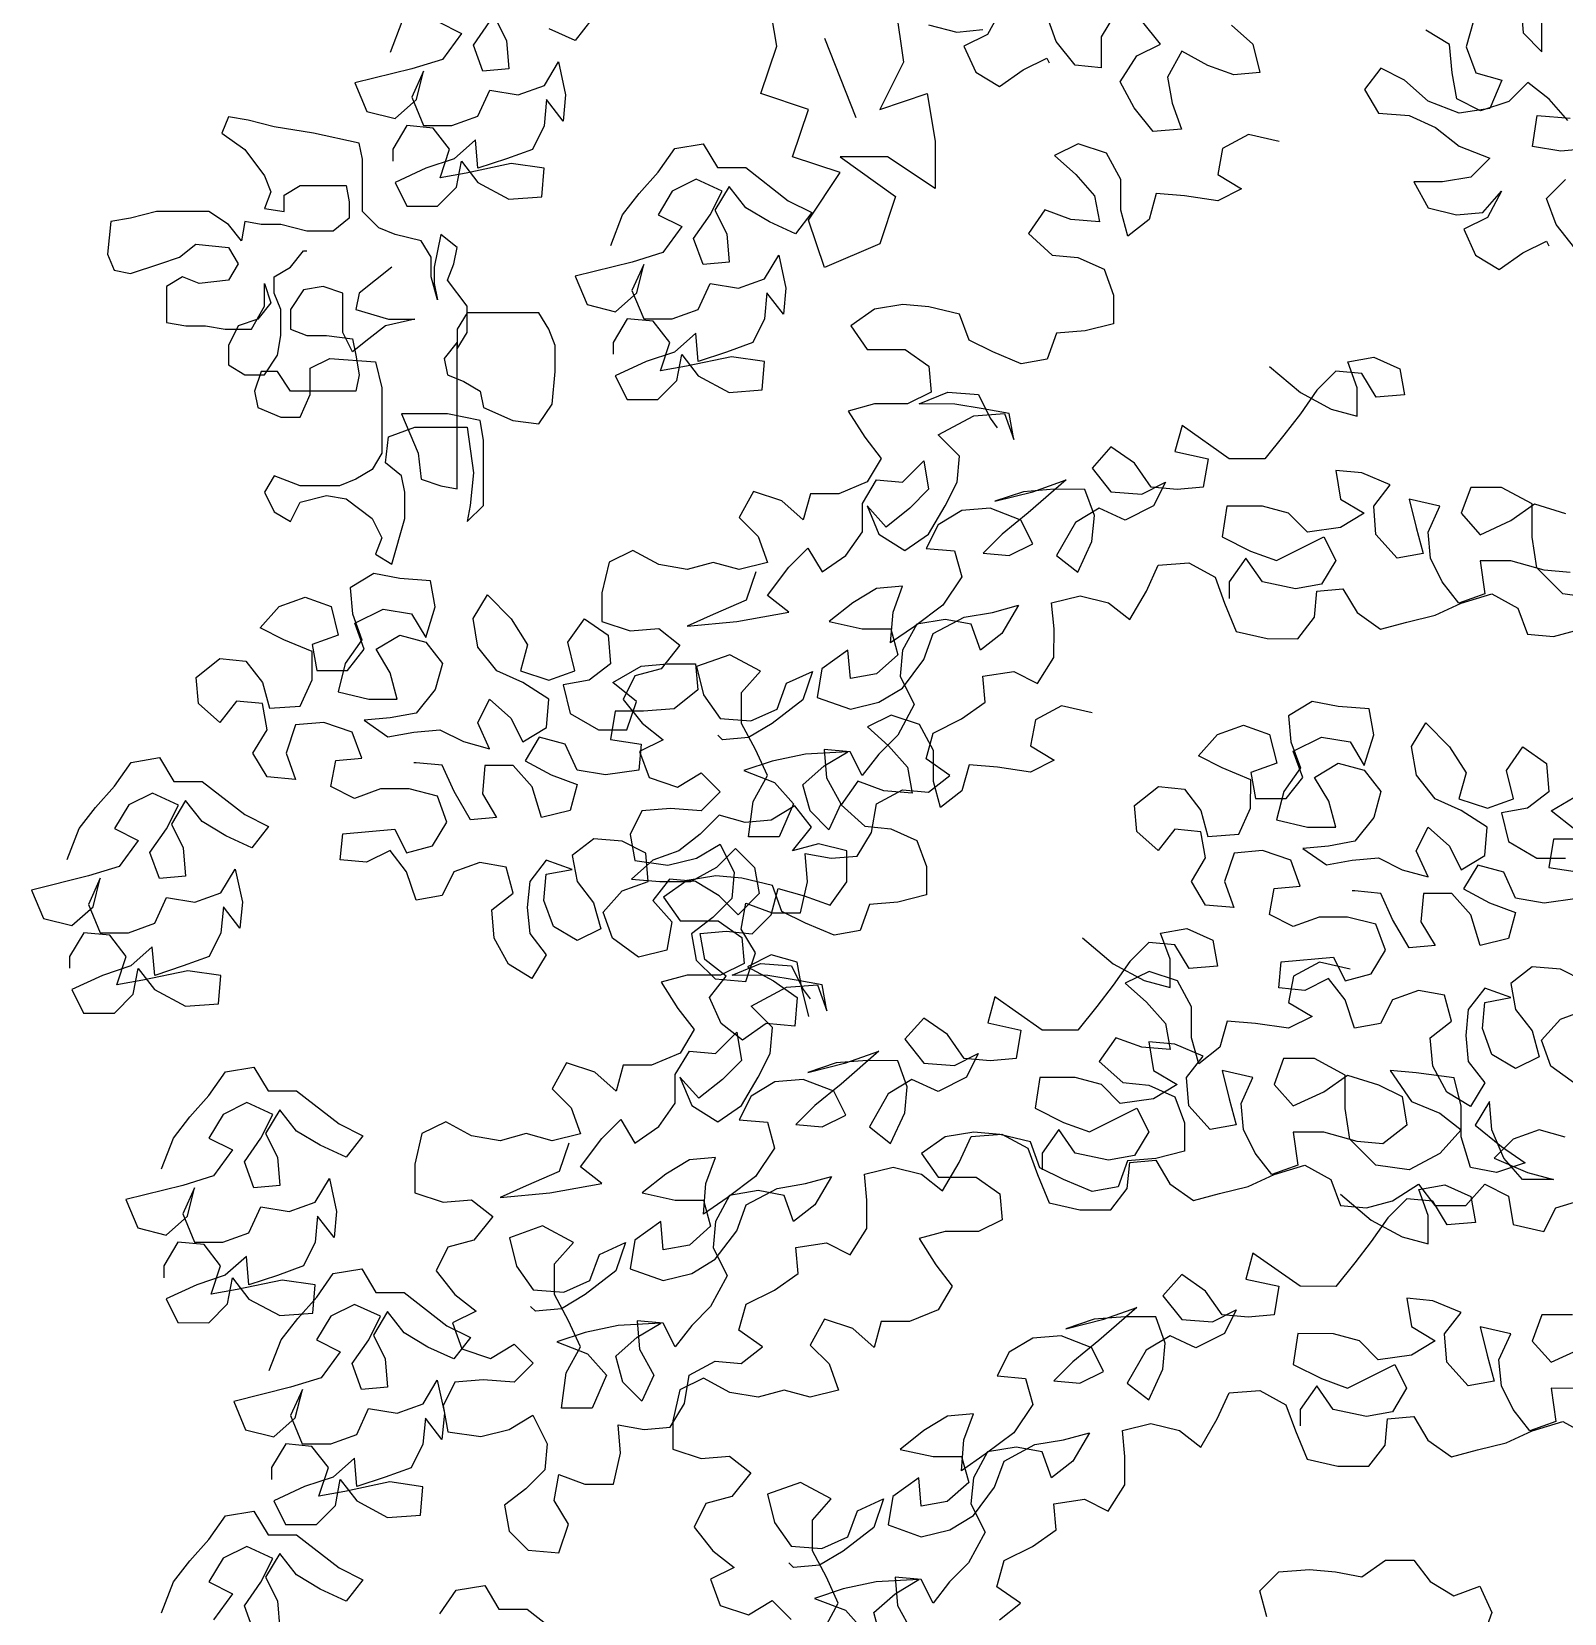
# Model space of a CAD drawing. Header units: millimetres. Extents: x 454 to 24074, y 929 to 15016.
# Drawn here: x 8947 to 9763, y 2483 to 3326 of the extents above; entities that cross this region are included whole.
import ezdxf

# ---------------------------------------------------------------- set-up
doc = ezdxf.new("R2010")
doc.units = ezdxf.units.MM
doc.layers.add('cadblocksdwg.com', color=255, linetype='Continuous')

# ---------------------------------------------------------------- blocks, each defined once
blk = doc.blocks.new('Trees side 018_cad-block.com')
at = {"color": 0}
for points in [[(-81, 4681), (-58.8, 4661.2), (-51.4, 4631.5), (-78.6, 4629.1), (-105.8, 4639), (-132.9, 4653.9), (-147.8, 4626.7), (-142.9, 4599.5), (-133, 4572.3), (-162.7, 4569.9), (-182.4, 4594.6), (-197.2, 4621.8), (-179.9, 4649), (-155.2, 4661.3), (-174.9, 4686)], [(-202.1, 4693.5), (-216.9, 4668.8), (-217, 4636.6), (-244.1, 4639.1), (-263.9, 4663.9), (-273.8, 4691.1)], [(-397.3, 4681.3), (-367.7, 4673.8), (-340.5, 4676.3)], [(-320.7, 4698.5), (-335.6, 4671.3), (-360.3, 4659), (-347.9, 4631.8), (-323.2, 4617), (-298.5, 4634.2), (-273.8, 4646.6), (-271.3, 4641.6)], [(-431.6, 4700.3), (-423.4, 4642.5), (-448.2, 4593), (-398.6, 4609.5), (-390.3, 4560), (-390.3, 4510.5), (-439.9, 4543.5), (-489.5, 4543.5), (-431.6, 4502.2), (-448.2, 4452.7), (-506, 4427.9), (-522.6, 4477.4), (-489.5, 4527), (-539.1, 4543.5), (-522.6, 4593), (-572.2, 4609.5), (-555.6, 4659), (-563.9, 4708.5)], [(-958.9, 4652.7), (-946.6, 4684.9)], [(-748.9, 4687.1), (-766.2, 4664.9), (-793.3, 4677.3)], [(-850.2, 4689.7), (-837.8, 4665), (-835.4, 4635.3), (-862.6, 4632.9), (-872.4, 4660.1), (-855.1, 4684.8)], [(-909.5, 4684.8), (-884.8, 4672.4), (-904.6, 4645.3), (-936.7, 4635.4), (-996, 4620.6), (-983.7, 4591), (-954.1, 4583.5), (-931.8, 4603.3), (-924.4, 4632.9), (-936.7, 4605.8), (-924.4, 4576.1), (-894.8, 4576.1), (-867.6, 4585.9), (-855.2, 4613.1), (-825.5, 4608.1), (-798.3, 4618), (-783.5, 4642.7), (-776.1, 4608.1), (-778.6, 4580.9), (-795.9, 4603.2), (-798.4, 4576), (-810.8, 4551.3), (-837.9, 4541.4), (-867.6, 4531.6), (-870.1, 4561.2), (-892.3, 4541.5), (-922, 4531.6), (-954.1, 4516.8), (-941.8, 4492.1), (-909.7, 4492.1), (-889.9, 4511.8), (-884.9, 4539), (-867.6, 4516.7), (-835.5, 4499.4), (-800.9, 4501.8), (-798.4, 4531.5), (-833, 4536.5), (-880, 4526.6), (-907.2, 4521.7), (-897.3, 4551.4), (-914.5, 4573.6), (-941.7, 4576.1), (-956.6, 4551.4), (-956.6, 4539.1)], [(277.6, 4448.1), (257.9, 4472.9), (248, 4500), (267.8, 4519.8)], [(290.1, 4551.9), (262.9, 4549.5), (233.2, 4554.4), (238.2, 4586.5), (272.8, 4584)], [(270.3, 4581.6), (250.6, 4603.8), (228.3, 4621.2), (208.5, 4601.4), (178.9, 4591.5), (154.2, 4603.9), (149.3, 4631.1), (146.8, 4660.8), (122.1, 4675.6)], [(221, 4702.7), (223.4, 4673.1), (243.2, 4653.3), (243.2, 4685.4)], [(171.6, 4685.5), (164.1, 4658.3), (174, 4631.1), (201.2, 4623.7), (188.8, 4594), (156.6, 4589.1), (124.5, 4601.5), (99.8, 4623.7), (75.1, 4636.1), (57.8, 4613.9), (72.6, 4589.2), (104.7, 4586.7), (131.9, 4574.3), (156.6, 4554.5), (188.7, 4542.1), (168.9, 4522.4), (139.3, 4517.4), (109.6, 4517.5), (124.4, 4490.3), (154.1, 4482.8), (181.3, 4485.3), (201, 4507.5), (186.2, 4480.3), (161.5, 4468), (173.8, 4440.8), (198.5, 4426), (223.2, 4443.2), (248, 4455.6), (250.4, 4450.6)], [(-506, 4667.3), (-473, 4584.7)], [(-957.5, 4428.4), (-991.6, 4401.1), (-995.1, 4384.1), (-960.9, 4373.9), (-933.6, 4373.9), (-964.3, 4367.1), (-981.4, 4353.4), (-998.5, 4339.8), (-1008.7, 4360.2), (-1008.7, 4401.1), (-1029.2, 4408), (-1049.6, 4404.5), (-1063.3, 4384.1), (-1063.3, 4363.7), (-1046.2, 4356.8), (-1025.8, 4356.8), (-998.5, 4353.4), (-995.1, 4336.4), (-991.6, 4315.9), (-995.1, 4298.9), (-1063.3, 4298.9), (-1076.9, 4319.4), (-1094, 4319.4), (-1100.8, 4298.9), (-1097.4, 4281.9), (-1073.5, 4271.6), (-1053.1, 4271.6), (-1042.8, 4295.5), (-1042.8, 4322.8), (-1022.3, 4333), (-974.6, 4329.6), (-967.8, 4302.3), (-967.8, 4234.2), (-978, 4217.1), (-995.1, 4206.9), (-1012.1, 4200.1), (-1053.1, 4200.1), (-1080.4, 4210.3), (-1090.6, 4193.3), (-1080.4, 4172.8), (-1063.3, 4162.6), (-1053.1, 4183.1), (-1025.8, 4189.9), (-1005.3, 4186.5), (-978, 4166), (-967.8, 4145.6), (-974.6, 4128.5), (-957.5, 4118.3), (-943.9, 4166), (-943.9, 4193.3), (-947.3, 4210.3), (-964.3, 4223.9), (-960.9, 4251.2), (-933.6, 4261.4), (-879, 4261.4), (-872.2, 4213.7), (-875.6, 4179.6), (-879, 4162.6), (-862, 4179.6), (-862, 4247.8), (-865.4, 4268.2), (-899.5, 4275.1), (-947.3, 4275.1), (-930.2, 4234.2), (-926.8, 4206.9), (-906.3, 4200.1), (-889.3, 4196.7), (-889.3, 4350), (-902.9, 4333), (-899.5, 4315.9), (-882.5, 4309.1), (-865.4, 4298.9), (-862, 4281.9), (-831.3, 4268.2), (-804, 4264.8), (-790.3, 4285.3), (-786.9, 4319.4), (-786.9, 4346.6), (-793.7, 4363.7), (-804, 4380.7), (-879, 4380.7), (-889.3, 4363.7), (-889.3, 4343.2), (-879, 4360.2), (-879, 4387.5), (-899.5, 4414.8), (-892.7, 4431.8), (-889.3, 4448.8), (-906.3, 4462.5), (-913.2, 4428.4), (-913.2, 4411.4), (-909.8, 4394.3), (-916.6, 4418.2), (-916.6, 4438.6), (-926.8, 4455.7), (-954.1, 4462.5), (-971.2, 4469.3), (-988.2, 4486.3), (-988.2, 4540.9), (-991.6, 4557.9), (-1039.4, 4568.1), (-1080.4, 4574.9), (-1107.6, 4581.7), (-1128.1, 4585.2), (-1134.9, 4568.1), (-1111.1, 4551.1), (-1090.6, 4523.8), (-1083.8, 4506.8), (-1090.6, 4489.7), (-1070.1, 4486.3), (-1070.1, 4503.4), (-1053.1, 4513.6), (-1005.3, 4513.6), (-1001.9, 4496.6), (-1001.9, 4479.5), (-1018.9, 4465.9), (-1046.2, 4465.9), (-1073.5, 4472.7), (-1094, 4472.7), (-1111.1, 4476.1), (-1114.5, 4455.7), (-1128.1, 4472.7), (-1148.6, 4486.3), (-1203.2, 4486.3), (-1230.5, 4479.5), (-1251, 4476.1), (-1254.4, 4442), (-1247.5, 4425), (-1230.5, 4421.6), (-1199.8, 4431.8), (-1179.3, 4438.6), (-1162.2, 4452.3), (-1128.1, 4448.8), (-1117.9, 4431.8), (-1128.1, 4414.8), (-1158.8, 4411.4), (-1175.9, 4418.2), (-1192.9, 4408), (-1192.9, 4370.5), (-1172.5, 4367.1), (-1152, 4367.1), (-1131.5, 4363.7), (-1104.2, 4363.7), (-1090.6, 4387.5), (-1090.6, 4411.4), (-1083.8, 4390.9), (-1097.4, 4373.9), (-1117.9, 4367.1), (-1128.1, 4346.6), (-1128.1, 4326.2), (-1111.1, 4315.9), (-1090.6, 4315.9), (-1076.9, 4336.4), (-1073.5, 4356.8), (-1073.5, 4384.1), (-1080.4, 4401.1), (-1080.4, 4418.2), (-1063.3, 4428.4), (-1049.6, 4445.4), (-1046.2, 4445.4)], [(-31, 4559.4), (-63.1, 4566.9), (-90.3, 4552.1), (-95.3, 4524.9), (-70.6, 4510), (-95.3, 4497.7), (-129.9, 4502.7), (-159.6, 4505.2), (-167, 4478), (-189.3, 4460.7), (-196.6, 4487.9), (-196.6, 4520), (-211.4, 4547.2), (-241.1, 4557.1), (-265.8, 4544.8), (-243.6, 4525), (-223.8, 4502.8), (-218.9, 4475.6), (-248.5, 4478.1), (-275.7, 4488), (-293, 4463.3), (-268.3, 4441), (-241.2, 4438.5), (-214, 4426.1), (-204.1, 4399), (-204.2, 4369.3), (-233.8, 4361.9), (-263.5, 4359.5), (-273.4, 4332.3), (-300.6, 4327.4), (-330.2, 4339.8), (-354.9, 4352.1), (-364.8, 4379.3), (-396.9, 4386.8), (-424.1, 4389.3), (-453.7, 4384.4), (-478.5, 4367.1), (-461.2, 4342.4), (-421.7, 4342.3), (-397, 4325), (-394.5, 4297.8), (-419.2, 4285.5), (-453.8, 4285.5), (-481, 4278.1), (-463.7, 4250.9), (-446.5, 4228.7), (-461.3, 4204), (-491, 4191.6), (-520.6, 4191.7), (-528.1, 4164.5), (-550.3, 4184.3), (-579.9, 4194.2), (-594.8, 4167), (-575, 4147.2), (-565.2, 4120), (-594.9, 4112.6), (-622, 4120.1), (-649.2, 4112.7), (-678.9, 4117.7), (-706, 4132.5), (-730.8, 4120.2), (-738.2, 4088.1), (-738.2, 4058.4), (-708.6, 4048.5), (-678.9, 4050.9), (-656.7, 4033.6), (-676.5, 4008.9), (-703.7, 4001.5), (-716.1, 3976.8), (-696.3, 3952.1), (-674.1, 3934.8), (-698.8, 3922.5), (-689, 3895.3), (-659.3, 3885.4), (-634.6, 3900.2), (-614.8, 3880.4), (-634.6, 3860.6), (-666.7, 3863.1), (-696.4, 3860.7), (-708.8, 3836), (-703.9, 3808.8), (-669.3, 3803.8), (-639.6, 3811.2), (-614.9, 3826), (-600.1, 3796.3), (-602.6, 3769.2), (-622.4, 3749.4), (-644.6, 3732.1), (-639.7, 3704.9), (-620, 3685.1), (-587.8, 3682.6), (-577.9, 3712.3), (-592.7, 3737), (-587.8, 3764.2), (-560.6, 3754.3), (-530.9, 3754.3), (-523.5, 3786.4), (-525.9, 3816), (-498.7, 3811.1), (-471.6, 3813.5), (-456.7, 3838.2), (-451.7, 3867.9), (-424.5, 3882.7), (-397.4, 3880.2), (-375.1, 3897.5), (-399.8, 3914.8), (-392.4, 3941.9), (-362.7, 3956.7), (-338, 3974), (-340.4, 4001.2), (-308.3, 4006.1), (-283.6, 3993.7), (-266.3, 4020.9), (-266.2, 4050.6), (-268.7, 4077.8), (-239, 4085.1), (-209.4, 4077.7), (-187.1, 4060.4), (-169.8, 4090), (-157.4, 4117.2), (-125.3, 4119.6), (-98.1, 4104.8), (-88.3, 4077.6), (-76, 4047.9), (-43.8, 4040.5), (-11.7, 4040.4), (5.6, 4062.7), (8.1, 4089.9), (35.3, 4092.3), (50.1, 4067.6), (74.8, 4050.3), (102, 4057.6), (131.6, 4065), (158.8, 4077.4), (191, 4087.2), (218.1, 4072.4), (228, 4045.2), (255.2, 4042.7), (282.4, 4050.1)], [(299.7, 4082.2), (265.1, 4087.1), (238, 4114.4), (233, 4146.5), (233.1, 4181.1), (201, 4198.4), (168.8, 4198.4), (158.9, 4171.3), (178.7, 4149), (210.8, 4163.8), (235.5, 4181.1), (267.7, 4171.2)], [(272.5, 4109.4), (245.4, 4111.9), (210.8, 4121.8), (178.7, 4121.8), (183.6, 4087.2), (156.4, 4077.4), (139.1, 4099.6), (126.8, 4124.3), (124.3, 4151.5), (136.7, 4178.7), (104.6, 4186.1), (112, 4156.5), (119.3, 4129.3), (92.2, 4124.4), (69.9, 4149.1), (67.5, 4178.8), (84.8, 4201), (55.2, 4213.4), (28, 4215.9), (32.9, 4186.2), (57.6, 4171.4), (32.9, 4156.6), (-1.7, 4151.6), (-21.5, 4171.4), (-48.6, 4178.9), (-85.7, 4178.9), (-90.7, 4146.8), (-61, 4131.9), (-33.9, 4122), (15.6, 4146.7), (27.9, 4122), (13.1, 4097.3), (-14.1, 4092.3), (-48.7, 4099.8), (-66, 4124.5), (-83.3, 4099.8), (-83.3, 4082.5)], [(-729, 4451), (-716.6, 4483.1), (-699.3, 4505.3), (-679.5, 4527.5), (-662.2, 4552.2), (-632.5, 4557.1), (-617.7, 4532.4), (-588, 4532.4), (-543.6, 4497.7), (-518.9, 4485.4), (-536.2, 4463.1), (-563.4, 4475.5), (-588.1, 4490.4), (-605.4, 4512.6), (-620.2, 4487.9), (-607.9, 4463.2), (-605.4, 4433.5), (-632.6, 4431.1), (-642.5, 4458.3), (-625.1, 4483), (-612.8, 4507.7), (-639.9, 4520.1), (-664.7, 4507.7), (-679.5, 4483), (-654.8, 4470.7), (-674.6, 4443.5), (-706.7, 4433.6), (-766.1, 4418.9), (-753.7, 4389.2), (-724.1, 4381.8), (-701.8, 4401.5), (-694.4, 4431.2), (-706.8, 4404), (-694.4, 4374.3), (-664.8, 4374.3), (-637.6, 4384.2), (-625.2, 4411.3), (-595.6, 4406.4), (-568.4, 4416.2), (-553.5, 4440.9), (-546.1, 4406.3), (-548.6, 4379.1), (-565.9, 4401.4), (-568.4, 4374.2), (-580.8, 4349.5), (-608, 4339.6), (-637.6, 4329.8), (-640.1, 4359.4), (-662.3, 4339.7), (-692, 4329.8), (-724.2, 4315), (-711.8, 4290.3), (-679.7, 4290.3), (-659.9, 4310), (-654.9, 4337.2), (-637.7, 4315), (-605.5, 4297.6), (-570.9, 4300.1), (-568.5, 4329.7), (-603, 4334.7), (-650, 4324.9), (-677.2, 4319.9), (-667.3, 4349.6), (-684.6, 4371.8), (-711.7, 4374.3), (-726.6, 4349.6), (-726.6, 4337.3)], [(-41.1, 4324.7), (-9, 4297.5), (23.1, 4280.1), (50.3, 4272.7), (50.3, 4302.3), (40.5, 4329.5), (67.6, 4334.5), (94.8, 4322.1), (99.7, 4294.9), (70.1, 4292.4), (55.3, 4317.2), (28.1, 4319.7), (8.3, 4299.9), (-9, 4275.2), (-26.3, 4253), (-46.1, 4228.3), (-83.2, 4228.3), (-132.6, 4263), (-140, 4235.8), (-105.4, 4228.3), (-110.4, 4198.7), (-137.6, 4196.3), (-164.8, 4198.7), (-182.1, 4223.5), (-206.8, 4240.8), (-226.5, 4218.6), (-206.8, 4193.8), (-174.7, 4191.3), (-149.9, 4203.7), (-162.3, 4179), (-192, 4164.2), (-219.2, 4176.6), (-243.9, 4161.8), (-263.7, 4127.2), (-241.5, 4109.9), (-226.6, 4142), (-224.1, 4169.1), (-234, 4196.3), (-266.1, 4196.4), (-298.2, 4193.9), (-327.9, 4184.1), (-288.3, 4193.9), (-253.7, 4206.2), (-293.3, 4171.7), (-320.5, 4149.5), (-340.3, 4129.7), (-313.1, 4127.2), (-288.4, 4139.6), (-300.7, 4164.3), (-332.8, 4176.7), (-362.5, 4174.2), (-387.2, 4159.4), (-399.6, 4134.7), (-370, 4132.2), (-362.6, 4105), (-382.4, 4075.4), (-412, 4053.2), (-436.8, 4035.9), (-434.3, 4068), (-424.4, 4095.2), (-451.5, 4092.7), (-476.3, 4077.9), (-501, 4058.2), (-466.4, 4050.8), (-436.7, 4050.7), (-429.4, 4023.5), (-451.6, 4003.8), (-478.8, 3998.9), (-481.3, 4028.5), (-508.5, 4008.8), (-513.4, 3979.1), (-478.8, 3966.7), (-449.2, 3974.1), (-424.4, 3988.9), (-402.2, 4018.6), (-392.3, 4045.7), (-360.1, 4063), (-330.5, 4067.9), (-303.3, 4075.3), (-320.6, 4045.7), (-342.9, 4028.4), (-352.7, 4055.6), (-379.9, 4060.6), (-409.6, 4055.6), (-424.4, 4028.5), (-426.9, 4001.3), (-412.1, 3971.6), (-429.4, 3939.5), (-449.2, 3919.8), (-466.5, 3897.5), (-478.9, 3922.3), (-506.1, 3924.8), (-503.6, 3895.1), (-488.8, 3867.9), (-501.2, 3840.7), (-520.9, 3860.5), (-528.3, 3887.7), (-506.1, 3907.5), (-481.3, 3922.3), (-525.8, 3919.8), (-560.4, 3912.4), (-590.1, 3902.6), (-558, 3890.2), (-538.2, 3867.9), (-553.1, 3833.4), (-585.2, 3833.4), (-580.2, 3870.5), (-565.4, 3897.6), (-577.7, 3924.8), (-592.5, 3952), (-592.5, 3984.1), (-572.7, 4006.4), (-604.8, 4023.7), (-639.4, 4011.4), (-632, 3981.7), (-614.8, 3957), (-582.6, 3954.5), (-555.4, 3966.8), (-545.5, 3994), (-518.3, 4006.3), (-528.3, 3976.7), (-560.4, 3952), (-585.1, 3937.2), (-612.3, 3934.7), (-617.3, 3939.7)], [(-577.6, 4110.2), (-587.5, 4080.5), (-622.1, 4065.7), (-649.3, 4053.4), (-597.4, 4058.3), (-543, 4068.1), (-565.2, 4085.4), (-543, 4115.1), (-523.2, 4134.8), (-508.4, 4110.1), (-483.6, 4127.4), (-466.3, 4152.1), (-466.3, 4181.7), (-451.4, 4206.4), (-424.3, 4203.9), (-402, 4226.1), (-397.1, 4196.5), (-416.9, 4176.7), (-441.6, 4157), (-461.3, 4179.2), (-449, 4149.6), (-421.8, 4132.3), (-397.1, 4149.5), (-379.8, 4179.2), (-367.4, 4203.9), (-364.9, 4231.1), (-387.1, 4253.3), (-350.1, 4273.1), (-317.9, 4275.5), (-308.1, 4248.3), (-313, 4275.5), (-340.2, 4280.5), (-369.8, 4285.4), (-406.9, 4285.5), (-377.2, 4297.8), (-345.1, 4295.3), (-332.8, 4270.6), (-325.4, 4260.7)], [(-522.1, 3645.9), (-529.5, 3675.5), (-534.4, 3702.7), (-561.6, 3710.2), (-586.3, 3697.8), (-559.1, 3683), (-534.4, 3665.7), (-536.9, 3636), (-566.6, 3638.5), (-591.3, 3621.2), (-613.6, 3638.5), (-625.9, 3665.7), (-608.6, 3688), (-630.8, 3705.3), (-635.7, 3732.5), (-608.5, 3734.9), (-581.3, 3732.4), (-561.6, 3752.2), (-554.1, 3779.4), (-526.9, 3771.9), (-499.8, 3762), (-482.4, 3786.7), (-482.4, 3818.8), (-512.1, 3826.3), (-539.2, 3818.9), (-519.5, 3843.6), (-536.7, 3865.8), (-561.5, 3851), (-588.6, 3848.6), (-615.8, 3856), (-635.6, 3836.3), (-657.9, 3819), (-685.1, 3809.1), (-707.3, 3789.4), (-677.7, 3786.9), (-645.5, 3786.8), (-618.3, 3801.7), (-598.6, 3821.4), (-578.8, 3801.6), (-573.9, 3774.4), (-596.1, 3752.2), (-615.9, 3772), (-640.6, 3786.8), (-667.8, 3789.3), (-685.1, 3767.1), (-665.3, 3744.9), (-670.3, 3715.2), (-700, 3707.8), (-727.1, 3727.6), (-737, 3754.8), (-717.2, 3777), (-690, 3786.9), (-692.5, 3816.5), (-717.2, 3828.9), (-746.8, 3831.4), (-769.1, 3814.1), (-764.2, 3787), (-746.9, 3764.7), (-739.5, 3737.5), (-764.2, 3725.2), (-788.9, 3740), (-798.8, 3767.2), (-796.3, 3794.4), (-769.1, 3799.3), (-796.3, 3809.2), (-813.6, 3787), (-816.1, 3759.8), (-813.6, 3732.6), (-796.4, 3710.4), (-811.2, 3685.7), (-835.9, 3700.5), (-850.7, 3727.7), (-853.2, 3757.4), (-830.9, 3774.7), (-838.3, 3801.9), (-865.5, 3806.8), (-892.7, 3797), (-905, 3772.3), (-932.2, 3767.3), (-942.1, 3797), (-959.4, 3819.3), (-984.1, 3806.9), (-1011.3, 3809.4), (-1008.8, 3836.6), (-954.4, 3841.5), (-942.1, 3816.8), (-914.9, 3824.2), (-900, 3848.9), (-909.9, 3876.1), (-939.5, 3883.5), (-969.2, 3883.5), (-996.4, 3873.7), (-1021.1, 3886), (-1016.1, 3913.2), (-988.9, 3915.7), (-998.8, 3942.9), (-1028.4, 3952.8), (-1058.1, 3950.3), (-1068, 3920.7), (-1058.1, 3893.5), (-1087.8, 3896), (-1102.6, 3920.7), (-1087.7, 3945.4), (-1092.7, 3972.6), (-1119.8, 3975.1), (-1137.2, 3952.9), (-1159.4, 3972.7), (-1161.8, 3999.8), (-1137.1, 4019.6), (-1109.9, 4017.1), (-1092.6, 3994.8), (-1085.3, 3967.7), (-1053.1, 3970.1), (-1040.7, 3997.3), (-1040.7, 4026.9), (-1070.4, 4039.3), (-1095.1, 4051.7), (-1075.3, 4073.9), (-1048.1, 4083.8), (-1020.9, 4073.9), (-1013.5, 4044.2), (-1040.7, 4034.3), (-1035.8, 4007.1), (-1003.7, 4007.1), (-986.3, 4029.3), (-996.2, 4056.5), (-966.5, 4071.3), (-936.9, 4066.4), (-922.1, 4041.6), (-912.2, 4073.8), (-917.1, 4100.9), (-949.2, 4103.4), (-976.4, 4108.4), (-1001.1, 4093.6), (-998.7, 4066.4), (-988.8, 4039.2), (-1006.1, 4014.5), (-1013.6, 3984.9), (-981.5, 3977.4), (-951.8, 3977.4), (-959.2, 4004.6), (-974, 4029.3), (-949.3, 4044.1), (-922.1, 4036.7), (-904.8, 4014.4), (-912.3, 3987.3), (-932, 3962.6), (-959.2, 3957.6), (-986.4, 3955.2), (-961.7, 3937.9), (-934.5, 3942.8), (-907.3, 3945.2), (-882.6, 3932.9), (-855.5, 3925.4), (-867.8, 3952.6), (-855.4, 3977.3), (-833.2, 3957.5), (-820.9, 3932.8), (-796.1, 3947.6), (-793.6, 3977.3), (-820.8, 3994.6), (-848, 4007), (-867.7, 4031.7), (-872.6, 4061.4), (-857.8, 4086.1), (-833.1, 4061.3), (-815.8, 4034.1), (-823.3, 4007), (-793.6, 3997), (-766.4, 4006.9), (-773.8, 4036.6), (-756.5, 4061.3), (-731.8, 4043.9), (-729.4, 4014.3), (-751.6, 3997), (-778.8, 3992.1), (-771.4, 3962.4), (-741.8, 3945.1), (-712.1, 3945.1), (-702.2, 3974.7), (-726.9, 3994.5), (-697.2, 4011.8), (-670, 4014.2), (-640.4, 4014.2), (-637.9, 3987), (-662.7, 3967.3), (-694.8, 3964.8), (-724.5, 3964.8), (-729.4, 3935.2), (-697.3, 3930.2), (-699.8, 3903), (-734.4, 3898.1), (-764.1, 3903.1), (-776.4, 3930.3), (-803.6, 3937.7), (-818.4, 3913), (-791.2, 3898.2), (-764.1, 3888.3), (-771.5, 3861.1), (-801.2, 3853.7), (-811, 3885.8), (-830.8, 3908.1), (-860.4, 3908.1), (-862.9, 3878.5), (-848.1, 3853.8), (-875.3, 3851.3), (-892.6, 3881), (-904.9, 3908.2), (-932.1, 3910.7), (-934.6, 3910.7)], [(-226.3, 3962.9), (-258.4, 3970.4), (-285.6, 3955.6), (-290.6, 3928.4), (-265.9, 3913.5), (-290.6, 3901.2), (-325.2, 3906.2), (-354.9, 3908.7), (-362.3, 3881.5), (-384.6, 3864.2), (-391.9, 3891.4), (-391.9, 3923.5), (-406.7, 3950.7), (-436.4, 3960.6), (-461.1, 3948.3), (-438.9, 3928.5), (-419.1, 3906.3), (-414.2, 3879.1), (-443.9, 3881.6), (-471, 3891.5), (-488.3, 3866.8), (-463.7, 3844.5), (-436.5, 3842), (-409.3, 3829.6), (-399.4, 3802.4), (-399.5, 3772.8), (-429.1, 3765.4), (-458.8, 3763), (-468.7, 3735.8), (-495.9, 3730.9), (-525.5, 3743.3), (-550.2, 3755.6), (-560.1, 3782.8), (-592.2, 3790.3), (-619.4, 3792.8), (-649.1, 3787.9), (-673.8, 3770.6), (-656.5, 3745.8), (-617, 3745.8), (-592.3, 3728.5), (-589.8, 3701.3), (-614.5, 3689), (-649.1, 3689), (-676.3, 3681.6), (-659.1, 3654.4), (-641.8, 3632.2), (-656.6, 3607.5), (-686.3, 3595.1), (-716, 3595.2), (-723.4, 3568), (-745.6, 3587.8), (-775.3, 3597.7), (-790.1, 3570.5), (-770.4, 3550.7), (-760.5, 3523.5), (-790.2, 3516.1), (-817.3, 3523.6), (-844.5, 3516.2), (-874.2, 3521.2), (-901.3, 3536), (-926.1, 3523.7), (-933.5, 3491.6), (-933.5, 3461.9), (-903.9, 3452), (-874.2, 3454.4), (-852, 3437.1), (-871.8, 3412.4), (-899, 3405), (-911.4, 3380.3), (-891.6, 3355.6), (-869.4, 3338.3), (-894.1, 3326), (-884.3, 3298.8), (-854.6, 3288.8), (-829.9, 3303.7), (-810.1, 3283.9), (-829.9, 3264.1), (-862.1, 3266.6), (-891.7, 3264.2), (-904.1, 3239.5), (-899.2, 3212.3), (-864.6, 3207.3), (-834.9, 3214.7), (-810.2, 3229.5), (-795.4, 3199.8), (-797.9, 3172.7), (-817.7, 3152.9), (-839.9, 3135.6), (-835, 3108.4), (-815.3, 3088.6), (-783.1, 3086.1), (-773.2, 3115.8), (-788, 3140.5), (-783.1, 3167.7), (-755.9, 3157.8), (-726.2, 3157.8), (-718.8, 3189.9), (-721.2, 3219.5), (-694.1, 3214.6), (-666.9, 3217), (-652, 3241.7), (-647.1, 3271.4), (-619.9, 3286.2), (-592.7, 3283.7), (-570.4, 3300.9), (-595.1, 3318.3), (-587.7, 3345.4), (-558, 3360.2), (-533.3, 3377.5), (-535.7, 3404.7), (-503.6, 3409.6), (-478.9, 3397.2), (-461.6, 3424.4), (-461.5, 3454.1), (-464, 3481.2), (-434.3, 3488.6), (-404.7, 3481.2), (-382.5, 3463.9), (-365.1, 3493.5), (-352.7, 3520.7), (-320.6, 3523.1), (-293.4, 3508.3), (-283.6, 3481.1), (-271.3, 3451.4), (-239.1, 3444), (-207, 3443.9), (-189.7, 3466.2), (-187.2, 3493.4), (-160, 3495.8), (-145.2, 3471.1), (-120.5, 3453.8), (-93.3, 3461.1), (-63.7, 3468.5), (-36.5, 3480.9), (-4.3, 3490.7), (22.8, 3475.9), (32.7, 3448.7), (59.9, 3446.2), (87.1, 3453.6), (114.3, 3470.8), (131.5, 3448.6), (163.7, 3448.5), (183.5, 3470.8), (208.2, 3458.4), (213.1, 3428.7), (245.2, 3421.3), (257.6, 3446), (289.7, 3455.8)], [(267.5, 3520.1), (240.4, 3527.6), (213.2, 3517.7), (193.4, 3497.9), (228, 3483.1), (255.1, 3475.6), (223, 3475.7), (203.3, 3497.9), (190.9, 3527.6), (188.5, 3557.3), (173.6, 3532.6), (200.8, 3510.3), (225.5, 3493), (195.8, 3483.1), (168.7, 3488.1), (158.8, 3520.2), (158.8, 3552.3), (151.4, 3582), (111.9, 3587), (84.7, 3589.5), (106.9, 3557.3), (136.6, 3545), (158.8, 3527.6), (136.5, 3502.9), (104.4, 3485.7), (69.8, 3490.6), (42.6, 3517.9), (37.7, 3550), (37.8, 3584.6), (5.7, 3601.9), (-26.5, 3601.9), (-36.4, 3574.8), (-16.6, 3552.5), (15.5, 3567.3), (40.2, 3584.6), (72.4, 3574.7), (97.1, 3562.3), (102, 3532.6), (77.2, 3512.9), (50.1, 3515.4), (15.5, 3525.3), (-16.7, 3525.3), (-11.7, 3490.7), (-38.9, 3480.9), (-56.2, 3503.1), (-68.5, 3527.8), (-71, 3555), (-58.6, 3582.2), (-90.7, 3589.6), (-83.3, 3560), (-76, 3532.8), (-103.1, 3527.9), (-125.4, 3552.6), (-127.8, 3582.3), (-110.5, 3604.5), (-140.1, 3616.9), (-167.3, 3619.4), (-162.4, 3589.7), (-137.7, 3574.9), (-162.4, 3560.1), (-197, 3555.1), (-216.8, 3574.9), (-244, 3582.4), (-281, 3582.4), (-286, 3550.3), (-256.4, 3535.4), (-229.2, 3525.5), (-179.7, 3550.2), (-167.4, 3525.5), (-182.3, 3500.8), (-209.4, 3495.8), (-244, 3503.3), (-261.3, 3528), (-278.6, 3503.3), (-278.6, 3486)], [(279.8, 3574.1), (252.6, 3593.9), (242.8, 3621.1), (262.6, 3643.3), (289.8, 3653.2)], [(287.3, 3682.8), (262.6, 3695.2), (233, 3697.7), (210.7, 3680.4), (215.6, 3653.3), (232.9, 3631), (240.3, 3603.8), (215.6, 3591.5), (190.9, 3606.3), (181, 3633.5), (183.5, 3660.7), (210.7, 3665.6), (183.5, 3675.5), (166.2, 3653.3), (163.7, 3626.1), (166.1, 3598.9), (183.4, 3576.7), (168.6, 3552), (143.9, 3566.8), (129.1, 3594), (126.6, 3623.7), (148.9, 3641), (141.5, 3668.1), (114.3, 3673.1), (87.1, 3663.3), (74.7, 3638.6), (47.6, 3633.6), (37.7, 3663.3), (20.4, 3685.6), (-4.3, 3673.2), (-31.5, 3675.7), (-29, 3702.9), (25.4, 3707.8), (37.7, 3683.1), (64.9, 3690.5), (79.8, 3715.2), (69.9, 3742.4), (40.3, 3749.8), (10.6, 3749.8), (-16.6, 3740), (-41.3, 3752.3), (-36.3, 3779.5), (-9.1, 3782), (-19, 3809.2), (-48.6, 3819.1), (-78.3, 3816.6), (-88.2, 3787), (-78.4, 3759.8), (-108, 3762.3), (-122.8, 3787), (-108, 3811.7), (-112.9, 3838.9), (-140.1, 3841.4), (-157.4, 3819.2), (-179.6, 3839), (-182.1, 3866.1), (-157.3, 3885.9), (-130.1, 3883.4), (-112.9, 3861.1), (-105.5, 3833.9), (-73.3, 3836.4), (-61, 3863.6), (-60.9, 3893.2), (-90.6, 3905.6), (-115.3, 3918), (-95.5, 3940.2), (-68.3, 3950.1), (-41.1, 3940.2), (-33.7, 3910.5), (-60.9, 3900.6), (-56, 3873.4), (-23.9, 3873.4), (-6.6, 3895.6), (-16.4, 3922.8), (13.2, 3937.6), (42.9, 3932.7), (57.7, 3907.9), (67.6, 3940.1), (62.7, 3967.2), (30.6, 3969.7), (3.4, 3974.7), (-21.3, 3959.9), (-18.9, 3932.7), (-9, 3905.5), (-26.4, 3880.8), (-33.8, 3851.2), (-1.7, 3843.7), (28, 3843.7), (20.6, 3870.9), (5.8, 3895.6), (30.5, 3910.4), (57.7, 3903), (75, 3880.7), (67.5, 3853.6), (47.7, 3828.9), (20.5, 3823.9), (-6.6, 3821.5), (18.1, 3804.2), (45.2, 3809.1), (72.4, 3811.5), (97.1, 3799.2), (124.3, 3791.7), (112, 3818.9), (124.4, 3843.6), (146.6, 3823.8), (158.9, 3799.1), (183.6, 3813.9), (186.1, 3843.6), (159, 3860.9), (131.8, 3873.3), (112.1, 3898), (107.1, 3927.7), (122, 3952.4), (146.7, 3927.6), (164, 3900.4), (156.5, 3873.2), (186.2, 3863.3), (213.4, 3873.2), (206, 3902.9), (223.3, 3927.6), (248, 3910.2), (250.4, 3880.6), (228.2, 3863.3), (201, 3858.4), (208.4, 3828.7), (238, 3811.4), (267.7, 3811.4)], [(277.6, 3841), (252.9, 3860.8), (282.5, 3878.1)], [(285, 3831.1), (255.3, 3831.1), (250.4, 3801.5), (282.5, 3796.5)], [(280, 3769.3), (245.4, 3764.4), (215.7, 3769.4), (203.4, 3796.6), (176.2, 3804), (161.4, 3779.3), (188.5, 3764.5), (215.7, 3754.6), (208.3, 3727.4), (178.6, 3720), (168.8, 3752.1), (149, 3774.4), (119.4, 3774.4), (116.9, 3744.8), (131.7, 3720.1), (104.5, 3717.6), (87.2, 3747.3), (74.9, 3774.5), (47.7, 3777), (45.2, 3777)], [(-1296.5, 3810), (-1284.1, 3842.1), (-1266.8, 3864.3), (-1247, 3886.5), (-1229.7, 3911.2), (-1200, 3916.2), (-1185.2, 3891.4), (-1155.5, 3891.4), (-1111.1, 3856.8), (-1086.4, 3844.4), (-1103.7, 3822.2), (-1130.9, 3834.5), (-1155.6, 3849.4), (-1172.9, 3871.6), (-1187.7, 3846.9), (-1175.4, 3822.2), (-1172.9, 3792.6), (-1200.1, 3790.1), (-1210, 3817.3), (-1192.7, 3842), (-1180.3, 3866.7), (-1207.4, 3879.1), (-1232.2, 3866.8), (-1247, 3842.1), (-1222.3, 3829.7), (-1242.1, 3802.5), (-1274.2, 3792.7), (-1333.6, 3777.9), (-1321.2, 3748.2), (-1291.6, 3740.8), (-1269.3, 3760.5), (-1261.9, 3790.2), (-1274.3, 3763), (-1261.9, 3733.3), (-1232.3, 3733.3), (-1205.1, 3743.2), (-1192.7, 3770.3), (-1163.1, 3765.4), (-1135.9, 3775.2), (-1121, 3799.9), (-1113.6, 3765.3), (-1116.1, 3738.1), (-1133.4, 3760.4), (-1135.9, 3733.2), (-1148.3, 3708.5), (-1175.5, 3698.7), (-1205.1, 3688.8), (-1207.6, 3718.5), (-1229.9, 3698.7), (-1259.5, 3688.9), (-1291.7, 3674.1), (-1279.3, 3649.3), (-1247.2, 3649.3), (-1227.4, 3669.1), (-1222.4, 3696.2), (-1205.2, 3674), (-1173.1, 3656.7), (-1138.5, 3659.1), (-1136, 3688.7), (-1170.5, 3693.7), (-1217.5, 3683.9), (-1244.7, 3679), (-1234.8, 3708.6), (-1252.1, 3730.9), (-1279.2, 3733.4), (-1294.1, 3708.7), (-1294.1, 3696.3)], [(-236.4, 3728.2), (-204.3, 3701), (-172.2, 3683.6), (-145, 3676.2), (-145, 3705.8), (-154.9, 3733), (-127.7, 3737.9), (-100.5, 3725.6), (-95.6, 3698.4), (-125.2, 3695.9), (-140, 3720.7), (-167.2, 3723.2), (-187, 3703.4), (-204.3, 3678.7), (-221.6, 3656.5), (-241.4, 3631.8), (-278.5, 3631.8), (-327.9, 3666.5), (-335.3, 3639.3), (-300.8, 3631.8), (-305.7, 3602.2), (-332.9, 3599.7), (-360.1, 3602.2), (-377.4, 3627), (-402.1, 3644.3), (-421.8, 3622.1), (-402.1, 3597.3), (-370, 3594.8), (-345.3, 3607.2), (-357.6, 3582.5), (-387.3, 3567.7), (-414.5, 3580.1), (-439.2, 3565.2), (-459, 3530.7), (-436.8, 3513.3), (-421.9, 3545.5), (-419.4, 3572.6), (-429.3, 3599.8), (-461.4, 3599.9), (-493.5, 3597.4), (-523.2, 3587.6), (-483.7, 3597.4), (-449, 3609.7), (-488.6, 3575.2), (-515.8, 3553), (-535.6, 3533.2), (-508.4, 3530.7), (-483.7, 3543), (-496, 3567.8), (-528.2, 3580.2), (-557.8, 3577.7), (-582.5, 3562.9), (-594.9, 3538.2), (-565.3, 3535.7), (-557.9, 3508.5), (-577.7, 3478.9), (-607.3, 3456.7), (-632.1, 3439.4), (-629.6, 3471.5), (-619.7, 3498.7), (-646.8, 3496.2), (-671.6, 3481.4), (-696.3, 3461.7), (-661.7, 3454.2), (-632.1, 3454.2), (-624.7, 3427), (-646.9, 3407.3), (-674.1, 3402.4), (-676.6, 3432), (-703.8, 3412.3), (-708.7, 3382.6), (-674.1, 3370.2), (-644.5, 3377.6), (-619.8, 3392.4), (-597.5, 3422.1), (-587.6, 3449.2), (-555.4, 3466.5), (-525.8, 3471.4), (-498.6, 3478.8), (-515.9, 3449.2), (-538.2, 3431.9), (-548, 3459.1), (-575.2, 3464.1), (-604.9, 3459.1), (-619.7, 3432), (-622.2, 3404.8), (-607.4, 3375.1), (-624.7, 3343), (-644.5, 3323.3), (-661.9, 3301), (-674.2, 3325.8), (-701.4, 3328.2), (-698.9, 3298.6), (-684.1, 3271.4), (-696.5, 3244.2), (-716.3, 3264), (-723.6, 3291.2), (-701.4, 3311), (-676.7, 3325.8), (-721.1, 3323.3), (-755.7, 3315.9), (-785.4, 3306.1), (-753.3, 3293.7), (-733.5, 3271.4), (-748.4, 3236.9), (-780.5, 3236.9), (-775.6, 3274), (-760.7, 3301.1), (-773, 3328.3), (-787.8, 3355.5), (-787.8, 3387.6), (-768, 3409.9), (-800.1, 3427.2), (-834.7, 3414.9), (-827.3, 3385.2), (-810.1, 3360.5), (-777.9, 3358), (-750.8, 3370.3), (-740.8, 3397.5), (-713.6, 3409.8), (-723.6, 3380.2), (-755.7, 3355.5), (-780.4, 3340.7), (-807.6, 3338.2), (-812.6, 3343.2)], [(-772.9, 3513.7), (-782.8, 3484), (-817.4, 3469.2), (-844.6, 3456.9), (-792.7, 3461.8), (-738.3, 3471.6), (-760.5, 3488.9), (-738.3, 3518.6), (-718.5, 3538.3), (-703.7, 3513.6), (-678.9, 3530.9), (-661.6, 3555.6), (-661.6, 3585.2), (-646.7, 3609.9), (-619.6, 3607.4), (-597.3, 3629.6), (-592.4, 3600), (-612.2, 3580.2), (-636.9, 3560.5), (-656.7, 3582.7), (-644.3, 3553.1), (-617.2, 3535.8), (-592.4, 3553), (-575.1, 3582.7), (-562.7, 3607.4), (-560.2, 3634.6), (-582.4, 3656.8), (-545.4, 3676.6), (-513.2, 3679), (-503.4, 3651.8), (-508.3, 3679), (-535.5, 3684), (-565.1, 3688.9), (-602.2, 3689), (-572.5, 3701.3), (-540.4, 3698.8), (-528.1, 3674.1), (-520.7, 3664.2)], [(43, 3695.3), (10.9, 3702.7), (-16.3, 3687.9), (-21.3, 3660.7), (3.4, 3645.9), (-21.3, 3633.6), (-55.9, 3638.5), (-85.5, 3641), (-93, 3613.9), (-115.2, 3596.6), (-122.6, 3623.8), (-122.6, 3655.9), (-137.4, 3683.1), (-167, 3693), (-191.8, 3680.7), (-169.5, 3660.9), (-149.8, 3638.6), (-144.9, 3611.4), (-174.5, 3613.9), (-201.7, 3623.8), (-219, 3599.1), (-194.3, 3576.9), (-167.1, 3574.4), (-140, 3562), (-130.1, 3534.8), (-130.1, 3505.2), (-159.8, 3497.8), (-189.4, 3495.3), (-199.4, 3468.1), (-226.5, 3463.2), (-256.2, 3475.6), (-280.9, 3488), (-290.8, 3515.2), (-322.9, 3522.6), (-350.1, 3525.1), (-379.7, 3520.2), (-404.4, 3502.9), (-387.2, 3478.2), (-347.6, 3478.2), (-322.9, 3460.8), (-320.5, 3433.7), (-345.2, 3421.3), (-379.8, 3421.4), (-407, 3414), (-389.7, 3386.8), (-372.4, 3364.5), (-387.3, 3339.8), (-417, 3327.5), (-446.6, 3327.5), (-454, 3300.3), (-476.3, 3320.1), (-505.9, 3330), (-520.8, 3302.9), (-501, 3283.1), (-491.2, 3255.9), (-520.8, 3248.5), (-548, 3255.9), (-575.2, 3248.6), (-604.8, 3253.5), (-632, 3268.4), (-656.7, 3256), (-664.2, 3223.9), (-664.2, 3194.3), (-634.6, 3184.4), (-604.9, 3186.8), (-582.7, 3169.5), (-602.5, 3144.8), (-629.7, 3137.4), (-642, 3112.7), (-622.3, 3088), (-600.1, 3070.6), (-624.8, 3058.3), (-614.9, 3031.1), (-585.3, 3021.2), (-560.6, 3036), (-540.8, 3016.2)], [(-323.3, 3016), (-301.1, 3033.3), (-325.8, 3050.6), (-318.3, 3077.8), (-288.7, 3092.6), (-263.9, 3109.9), (-266.4, 3137.1), (-234.3, 3142), (-209.6, 3129.6), (-192.2, 3156.8), (-192.2, 3186.4), (-194.6, 3213.6), (-165, 3221), (-135.3, 3213.6), (-113.1, 3196.2), (-95.8, 3225.9), (-83.4, 3253), (-51.3, 3255.5), (-24.1, 3240.6), (-14.2, 3213.4), (-1.9, 3183.8), (30.2, 3176.3), (62.3, 3176.3), (79.6, 3198.5), (82.1, 3225.7), (109.3, 3228.2), (124.1, 3203.4), (148.8, 3186.1), (176, 3193.5), (205.7, 3200.9), (232.9, 3213.2), (265, 3223.1), (292.2, 3208.2)], [(275, 3334.3), (242.9, 3334.3), (233, 3307.1), (252.7, 3284.9), (284.8, 3299.7)], [(284.8, 3257.6), (252.7, 3257.7), (257.6, 3223.1), (230.4, 3213.2), (213.1, 3235.5), (200.8, 3260.2), (198.3, 3287.4), (210.7, 3314.6), (178.6, 3322), (186, 3292.3), (193.4, 3265.1), (166.2, 3260.2), (144, 3285), (141.5, 3314.6), (158.8, 3336.8), (129.2, 3349.2), (102, 3351.7), (106.9, 3322.1), (131.6, 3307.2), (106.9, 3292.4), (72.3, 3287.5), (52.6, 3307.3), (25.4, 3314.7), (-11.7, 3314.8), (-16.7, 3282.6), (13, 3267.8), (40.2, 3257.9), (89.6, 3282.5), (101.9, 3257.8), (87.1, 3233.1), (59.9, 3228.2), (25.3, 3235.6), (8, 3260.4), (-9.3, 3235.7), (-9.3, 3218.4)], [(-1198, 3486.9), (-1185.6, 3519), (-1168.3, 3541.3), (-1148.5, 3563.5), (-1131.2, 3588.2), (-1101.5, 3593.1), (-1086.7, 3568.4), (-1057.1, 3568.3), (-1012.6, 3533.7), (-987.9, 3521.3), (-1005.3, 3499.1), (-1032.4, 3511.5), (-1057.1, 3526.3), (-1074.4, 3548.6), (-1089.3, 3523.9), (-1076.9, 3499.2), (-1074.5, 3469.5), (-1101.7, 3467.1), (-1111.5, 3494.3), (-1094.2, 3519), (-1081.8, 3543.7), (-1109, 3556), (-1133.7, 3543.7), (-1148.6, 3519), (-1123.9, 3506.6), (-1143.7, 3479.5), (-1175.8, 3469.6), (-1235.1, 3454.8), (-1222.8, 3425.2), (-1193.1, 3417.7), (-1170.9, 3437.5), (-1163.4, 3467.1), (-1175.8, 3440), (-1163.5, 3410.3), (-1133.8, 3410.3), (-1106.7, 3420.1), (-1094.3, 3447.3), (-1064.6, 3442.3), (-1037.4, 3452.2), (-1022.6, 3476.9), (-1015.2, 3442.3), (-1017.7, 3415.1), (-1035, 3437.4), (-1037.5, 3410.2), (-1049.8, 3385.5), (-1077, 3375.6), (-1106.7, 3365.8), (-1109.1, 3395.4), (-1131.4, 3375.7), (-1161.1, 3365.8), (-1193.2, 3351), (-1180.9, 3326.3), (-1148.7, 3326.2), (-1129, 3346), (-1124, 3373.2), (-1106.7, 3350.9), (-1074.6, 3333.6), (-1040, 3336), (-1037.5, 3365.7), (-1072.1, 3370.7), (-1119.1, 3360.8), (-1146.2, 3355.9), (-1136.3, 3385.5), (-1153.6, 3407.8), (-1180.8, 3410.3), (-1195.6, 3385.6), (-1195.7, 3373.2)], [(32.9, 3460.5), (65, 3433.3), (97.1, 3416), (124.3, 3408.5), (124.3, 3438.2), (114.5, 3465.4), (141.7, 3470.3), (168.8, 3457.9), (173.8, 3430.7), (144.1, 3428.3), (129.3, 3453), (102.1, 3455.5), (82.3, 3435.8), (65, 3411.1), (47.7, 3388.8), (27.9, 3364.1), (-9.2, 3364.2), (-58.6, 3398.8), (-66, 3371.6), (-31.4, 3364.2), (-36.4, 3334.6), (-63.6, 3332.1), (-90.7, 3334.6), (-108, 3359.3), (-132.7, 3376.7), (-152.5, 3354.4), (-132.8, 3329.7), (-100.6, 3327.2), (-75.9, 3339.5), (-88.3, 3314.8), (-118, 3300), (-145.1, 3312.4), (-169.9, 3297.6), (-189.7, 3263), (-167.4, 3245.7), (-152.6, 3277.8), (-150.1, 3305), (-159.9, 3332.2), (-192.1, 3332.2), (-224.2, 3329.8), (-253.9, 3319.9), (-214.3, 3329.8), (-179.7, 3342.1), (-219.3, 3307.5), (-246.5, 3285.3), (-266.3, 3265.6), (-239.1, 3263.1), (-214.4, 3275.4), (-226.7, 3300.1), (-258.8, 3312.5), (-288.5, 3310.1), (-313.2, 3295.3), (-325.6, 3270.6), (-295.9, 3268.1), (-288.5, 3240.9), (-308.3, 3211.2), (-338, 3189), (-362.7, 3171.7), (-360.2, 3203.9), (-350.3, 3231), (-377.5, 3228.6), (-402.2, 3213.8), (-427, 3194), (-392.4, 3186.6), (-362.7, 3186.6), (-355.3, 3159.4), (-377.6, 3139.6), (-404.8, 3134.7), (-407.2, 3164.4), (-434.4, 3144.6), (-439.4, 3115), (-404.8, 3102.6), (-375.1, 3110), (-350.4, 3124.8), (-328.2, 3154.4), (-318.2, 3181.6), (-286.1, 3198.9), (-256.4, 3203.8), (-229.2, 3211.2), (-246.6, 3181.5), (-268.8, 3164.2), (-278.7, 3191.4), (-305.9, 3196.4), (-335.5, 3191.5), (-350.4, 3164.3), (-352.9, 3137.1), (-338.1, 3107.5), (-355.4, 3075.4), (-375.2, 3055.6), (-392.5, 3033.4), (-404.8, 3058.1), (-432, 3060.6), (-429.6, 3031), (-414.8, 3003.8)], [(-446.9, 2996.4), (-454.3, 3023.6), (-432, 3043.3), (-407.3, 3058.1), (-451.8, 3055.7), (-486.4, 3048.3), (-516.1, 3038.4), (-484, 3026.1), (-464.2, 3003.8)], [(-506.2, 3006.3), (-491.4, 3033.5), (-503.7, 3060.7), (-518.5, 3087.9), (-518.5, 3120), (-498.7, 3142.2), (-530.8, 3159.5), (-565.4, 3147.2), (-558, 3117.6), (-540.7, 3092.8), (-508.6, 3090.3), (-481.4, 3102.7), (-471.5, 3129.8), (-444.3, 3142.2), (-454.2, 3112.5), (-486.4, 3087.8), (-511.1, 3073), (-538.3, 3070.6), (-543.2, 3075.5)], [(-1085.5, 3276.2), (-1073.1, 3308.3), (-1055.8, 3330.6), (-1036, 3352.8), (-1018.7, 3377.5), (-989, 3382.4), (-974.2, 3357.7), (-944.6, 3357.7), (-900.1, 3323), (-875.4, 3310.6), (-892.7, 3288.4), (-919.9, 3300.8), (-944.6, 3315.6), (-961.9, 3337.9), (-976.7, 3313.2), (-964.4, 3288.5), (-962, 3258.8), (-989.2, 3256.4), (-999, 3283.6), (-981.7, 3308.3), (-969.3, 3333), (-996.5, 3345.3), (-1021.2, 3333), (-1036.1, 3308.3), (-1011.4, 3295.9), (-1031.2, 3268.8), (-1063.3, 3258.9), (-1122.6, 3244.1), (-1110.3, 3214.5), (-1080.6, 3207), (-1058.4, 3226.8), (-1050.9, 3256.4), (-1063.3, 3229.3), (-1051, 3199.6), (-1021.3, 3199.6), (-994.1, 3209.4), (-981.8, 3236.6), (-952.1, 3231.6), (-924.9, 3241.5), (-910.1, 3266.2), (-902.7, 3231.6), (-905.2, 3204.4), (-922.5, 3226.7), (-925, 3199.5), (-937.3, 3174.8), (-964.5, 3164.9), (-994.2, 3155.1), (-996.6, 3184.7), (-1018.9, 3165), (-1048.6, 3155.1), (-1080.7, 3140.3), (-1068.4, 3115.6), (-1036.2, 3115.6), (-1016.4, 3135.3), (-1011.5, 3162.5), (-994.2, 3140.2), (-962.1, 3122.9), (-927.5, 3125.3), (-925, 3155), (-959.6, 3160), (-1006.5, 3150.1), (-1033.7, 3145.2), (-1023.8, 3174.9), (-1041.1, 3197.1), (-1068.3, 3199.6), (-1083.1, 3174.9), (-1083.1, 3162.6)], [(-1198, 3023.4), (-1185.6, 3055.5), (-1168.3, 3077.7), (-1148.5, 3100), (-1131.2, 3124.7), (-1101.5, 3129.6), (-1086.7, 3104.9), (-1057.1, 3104.8), (-1012.6, 3070.2), (-987.9, 3057.8), (-1005.3, 3035.6), (-1032.4, 3048), (-1057.1, 3062.8), (-1074.4, 3085.1), (-1089.3, 3060.4), (-1076.9, 3035.7), (-1074.5, 3006)], [(-1101.7, 3003.6), (-1111.5, 3030.7), (-1094.2, 3055.4), (-1081.8, 3080.1), (-1109, 3092.5), (-1133.7, 3080.2), (-1148.6, 3055.5), (-1123.9, 3043.1), (-1143.7, 3015.9)], [(-43.9, 3019.1), (-51.3, 3046.3), (-31.5, 3066), (0.6, 3068.4), (27.8, 3066), (55, 3061), (79.7, 3078.3), (109.4, 3078.2), (126.6, 3056), (151.3, 3041.1), (178.5, 3051), (190.9, 3023.8), (181, 2996.6)], [(-907.5, 3022.1), (-890.2, 3046.8), (-860.5, 3051.8), (-845.7, 3027), (-816.1, 3027), (-771.6, 2992.4)]]:
    blk.add_lwpolyline(points, dxfattribs=at)

msp = doc.modelspace()

# ---------------------------------------------------------------- block references
at = {"layer": 'cadblocksdwg.com', "xscale": 0.5103099452236204, "yscale": 0.5103099452236204, "zscale": 0.5103099452236204}
msp.add_blockref('Trees side 018_cad-block.com', (9627.34, 940.94), dxfattribs=at)

doc.saveas('drawing.dxf')
